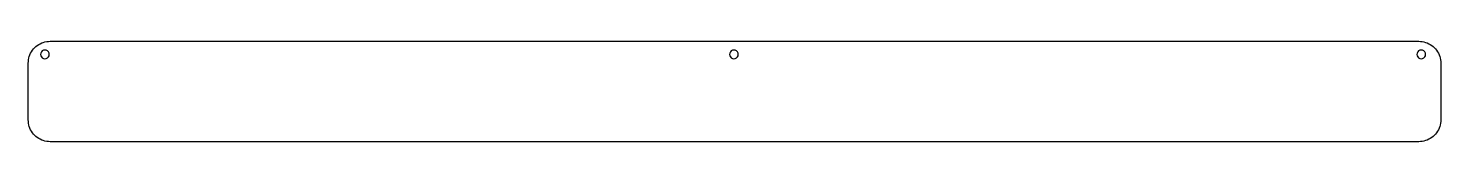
# Model space of a CAD drawing. Header units: inches. Extents: x 0 to 323, y 0 to 23.
import ezdxf

# ---------------------------------------------------------------- set-up
doc = ezdxf.new("R2010")
doc.units = ezdxf.units.IN
doc.header["$MEASUREMENT"] = 0
doc.layers.get('0').update_dxf_attribs({"lineweight": 25, "true_color": 0xffffff})

msp = doc.modelspace()

# ---------------------------------------------------------------- linework, layer by layer
at = {"color": 0}
for p, q in [((3.09, 22.62), (3.45, 22.76)), ((3.45, 22.76), (3.83, 22.86)), ((3.83, 22.86), (4.22, 22.94)), ((4.22, 22.94), (4.61, 22.99)), ((4.61, 22.99), (5, 23)), ((5, 23), (318.33, 23)), ((318.33, 23), (318.72, 22.99)), ((318.72, 22.99), (319.11, 22.94)), ((319.11, 22.94), (319.49, 22.86)), ((319.49, 22.86), (319.87, 22.76)), ((319.87, 22.76), (320.24, 22.62)), ((0.14, 19.17), (0.24, 19.55)), ((0.24, 19.55), (0.38, 19.91)), ((0.38, 19.91), (0.54, 20.27)), ((0.54, 20.27), (0.74, 20.61)), ((0.74, 20.61), (0.95, 20.94)), ((0.95, 20.94), (1.2, 21.25)), ((1.2, 21.25), (1.46, 21.54)), ((1.46, 21.54), (1.75, 21.8)), ((1.75, 21.8), (2.06, 22.05)), ((2.06, 22.05), (2.39, 22.27)), ((2.39, 22.27), (2.73, 22.46)), ((2.73, 22.46), (3.09, 22.62)), ((2.86, 20.3), (2.81, 19.99)), ((2.81, 19.99), (2.86, 19.68)), ((3, 20.58), (2.86, 20.3)), ((2.86, 19.68), (3, 19.4)), ((3.22, 20.8), (3, 20.58)), ((3, 19.4), (3.22, 19.18)), ((3.5, 20.94), (3.22, 20.8)), ((3.81, 20.99), (3.5, 20.94)), ((4.12, 20.94), (3.81, 20.99)), ((4.4, 20.8), (4.12, 20.94)), ((4.62, 20.58), (4.4, 20.8)), ((4.4, 19.18), (4.62, 19.4)), ((4.76, 20.3), (4.62, 20.58)), ((4.62, 19.4), (4.76, 19.68)), ((4.81, 19.99), (4.76, 20.3)), ((4.76, 19.68), (4.81, 19.99)), ((160.57, 20.3), (160.52, 19.99)), ((160.52, 19.99), (160.57, 19.68)), ((160.71, 20.58), (160.57, 20.3)), ((160.57, 19.68), (160.71, 19.4)), ((160.93, 20.8), (160.71, 20.58)), ((160.71, 19.4), (160.93, 19.18)), ((161.21, 20.94), (160.93, 20.8)), ((161.52, 20.99), (161.21, 20.94)), ((161.83, 20.94), (161.52, 20.99)), ((162.11, 20.8), (161.83, 20.94)), ((162.33, 20.58), (162.11, 20.8)), ((162.11, 19.18), (162.33, 19.4)), ((162.47, 20.3), (162.33, 20.58)), ((162.33, 19.4), (162.47, 19.68)), ((162.52, 19.99), (162.47, 20.3)), ((162.47, 19.68), (162.52, 19.99)), ((317.91, 20.3), (317.86, 19.99)), ((317.86, 19.99), (317.91, 19.68)), ((318.05, 20.58), (317.91, 20.3)), ((317.91, 19.68), (318.05, 19.4)), ((318.27, 20.8), (318.05, 20.58)), ((318.05, 19.4), (318.27, 19.18)), ((318.55, 20.94), (318.27, 20.8)), ((318.86, 20.99), (318.55, 20.94)), ((319.17, 20.94), (318.86, 20.99)), ((319.45, 20.8), (319.17, 20.94)), ((319.67, 20.58), (319.45, 20.8)), ((319.45, 19.18), (319.67, 19.4)), ((319.81, 20.3), (319.67, 20.58)), ((319.67, 19.4), (319.81, 19.68)), ((319.86, 19.99), (319.81, 20.3)), ((319.81, 19.68), (319.86, 19.99)), ((320.24, 22.62), (320.59, 22.46)), ((320.59, 22.46), (320.94, 22.27)), ((320.94, 22.27), (321.26, 22.05)), ((321.26, 22.05), (321.57, 21.8)), ((321.57, 21.8), (321.86, 21.54)), ((321.86, 21.54), (322.13, 21.25)), ((322.13, 21.25), (322.37, 20.94)), ((322.37, 20.94), (322.59, 20.61)), ((322.59, 20.61), (322.78, 20.27)), ((322.78, 20.27), (322.95, 19.91)), ((322.95, 19.91), (323.08, 19.55)), ((323.08, 19.55), (323.19, 19.17)), ((0, 18), (0.02, 18.39)), ((0, 4.95), (0, 18)), ((0.02, 18.39), (0.06, 18.78)), ((0.06, 18.78), (0.14, 19.17)), ((3.22, 19.18), (3.5, 19.04)), ((3.5, 19.04), (3.81, 18.99)), ((3.81, 18.99), (4.12, 19.04)), ((4.12, 19.04), (4.4, 19.18)), ((160.93, 19.18), (161.21, 19.04)), ((161.21, 19.04), (161.52, 18.99)), ((161.52, 18.99), (161.83, 19.04)), ((161.83, 19.04), (162.11, 19.18)), ((318.27, 19.18), (318.55, 19.04)), ((318.55, 19.04), (318.86, 18.99)), ((318.86, 18.99), (319.17, 19.04)), ((319.17, 19.04), (319.45, 19.18)), ((323.19, 19.17), (323.26, 18.78)), ((323.26, 18.78), (323.31, 18.39)), ((323.31, 18.39), (323.32, 18)), ((323.32, 18), (323.33, 4.95)), ((0.02, 4.56), (0, 4.95)), ((0.06, 4.17), (0.02, 4.56)), ((0.14, 3.78), (0.06, 4.17)), ((0.24, 3.4), (0.14, 3.78)), ((0.38, 3.04), (0.24, 3.4)), ((323.08, 3.4), (322.95, 3.04)), ((323.19, 3.78), (323.08, 3.4)), ((323.26, 4.17), (323.19, 3.78)), ((323.31, 4.56), (323.26, 4.17)), ((323.33, 4.95), (323.31, 4.56)), ((0.54, 2.68), (0.38, 3.04)), ((0.74, 2.34), (0.54, 2.68)), ((0.95, 2.01), (0.74, 2.34)), ((1.2, 1.7), (0.95, 2.01)), ((1.46, 1.41), (1.2, 1.7)), ((1.75, 1.15), (1.46, 1.41)), ((2.06, 0.9), (1.75, 1.15)), ((2.39, 0.69), (2.06, 0.9)), ((2.73, 0.49), (2.39, 0.69)), ((3.09, 0.33), (2.73, 0.49)), ((3.45, 0.19), (3.09, 0.33)), ((3.83, 0.09), (3.45, 0.19)), ((4.22, 0.01), (3.83, 0.09)), ((4.61, -0.03), (4.22, 0.01)), ((319.11, 0.01), (318.72, -0.03)), ((319.49, 0.09), (319.11, 0.01)), ((319.87, 0.19), (319.49, 0.09)), ((320.24, 0.33), (319.87, 0.19)), ((320.59, 0.49), (320.24, 0.33)), ((320.94, 0.69), (320.59, 0.49)), ((321.26, 0.9), (320.94, 0.69)), ((321.57, 1.15), (321.26, 0.9)), ((321.86, 1.41), (321.57, 1.15)), ((322.13, 1.7), (321.86, 1.41)), ((322.37, 2.01), (322.13, 1.7)), ((322.59, 2.34), (322.37, 2.01)), ((322.78, 2.68), (322.59, 2.34)), ((322.95, 3.04), (322.78, 2.68)), ((5, -0.05), (4.61, -0.03)), ((318.33, -0.05), (5, -0.05)), ((318.72, -0.03), (318.33, -0.05))]:
    msp.add_line(p, q, dxfattribs=at)

doc.saveas('drawing.dxf')
